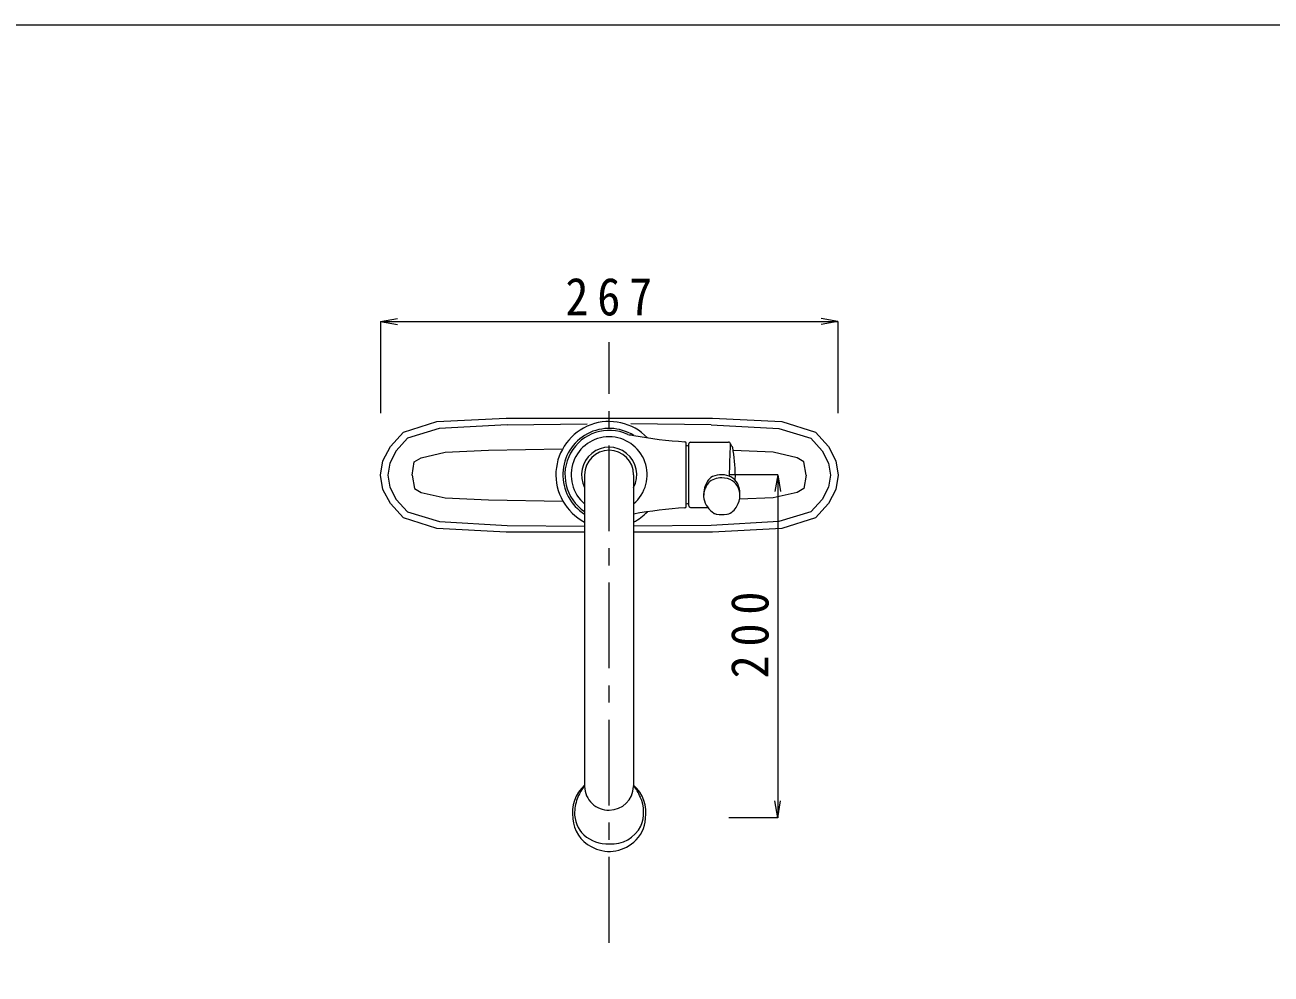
# Model space of a CAD drawing. Units: millimetres at full size, sheet at 1:10. Extents: x -1392 to 1350, y -947 to 991.
# Drawn here: x -843 to -116, y 438 to 991 of the extents above; entities that cross this region are included whole.
import ezdxf

# ---------------------------------------------------------------- set-up
doc = ezdxf.new("R2010")
doc.units = ezdxf.units.MM
doc.header["$LTSCALE"] = 10
doc.linetypes.add('CHAIN1', pattern=[8, 5, -1, 1, -1])
for name, color, linetype, lineweight in [('0-1_DEFPOINTS', 7, 'CHAIN1', 5), ('0-2', 7, 'Continuous', 5), ('F-0', 7, 'Continuous', 5)]:
    doc.layers.add(name, color=color, linetype=linetype, lineweight=lineweight)
doc.styles.add('ＭＳ ゴシック', font='')
doc.styles.get('ＭＳ ゴシック').set_extended_font_data('MS Gothic')

msp = doc.modelspace()

# ---------------------------------------------------------------- linework, layer by layer
at = {"layer": '0-1_DEFPOINTS'}
msp.add_line((-501.77, 455.9), (-501.77, 806.21), dxfattribs=at)
at = {"layer": '0-2'}
for p, q in [((-635.1, 818.09), (-625.25, 819.83)), ((-635.1, 818.09), (-625.25, 816.35)), ((-635.1, 818.09), (-635.1, 764.78)), ((-368.27, 818.09), (-378.12, 819.83)), ((-368.27, 818.09), (-378.12, 816.35)), ((-561.32, 757.95), (-600.83, 755.7)), ((-561.32, 757.95), (-514.5, 758.46)), ((-442.23, 757.95), (-489.04, 758.46)), ((-442.23, 757.95), (-402.71, 755.7)), ((-402.71, 755.7), (-384.2, 750.06)), ((-384.2, 750.06), (-377.59, 742.78)), ((-611.41, 738.74), (-597.49, 741.89)), ((-597.49, 741.89), (-572.1, 743.05)), ((-572.1, 743.05), (-528.92, 743.88)), ((-456.82, 710.25), (-456.82, 747.31)), ((-455.41, 746.52), (-455.41, 711.05)), ((-454.27, 747.83), (-432.21, 747.83)), ((-377.59, 742.78), (-373.81, 735.63)), ((-616.66, 728.59), (-615.42, 736.33)), ((-615.42, 736.33), (-611.41, 738.74)), ((-388.13, 736.33), (-392.13, 738.74)), ((-386.88, 728.59), (-388.13, 736.33)), ((-373.81, 735.63), (-372.61, 728.59)), ((-516.06, 728.78), (-516.06, 546.98)), ((-487.49, 728.78), (-487.49, 546.98)), ((-403.45, 728.78), (-431.89, 728.78)), ((-428.29, 728.51), (-428.5, 725.9)), ((-403.45, 728.78), (-405.19, 718.94)), ((-403.45, 728.78), (-401.72, 718.94)), ((-372.61, 728.59), (-373.81, 721.51)), ((-368.1, 728.59), (-369.5, 720.27)), ((-373.81, 721.51), (-377.59, 714.39)), ((-369.5, 720.27), (-373.89, 711.94)), ((-597.46, 715.33), (-572.12, 714.22)), ((-572.12, 714.22), (-528.77, 713.43)), ((-406.08, 715.33), (-425.63, 714.47)), ((-377.59, 714.39), (-384.2, 707.12)), ((-454.28, 709.74), (-444.24, 709.74)), ((-384.2, 707.12), (-402.75, 701.48)), ((-373.89, 711.94), (-381.4, 703.62)), ((-600.79, 701.48), (-561.24, 699.26)), ((-561.24, 699.26), (-516.01, 698.83)), ((-442.3, 699.26), (-487.54, 698.83)), ((-402.75, 701.48), (-442.3, 699.26)), ((-381.4, 703.62), (-400.96, 697.4)), ((-516.01, 695.3), (-561.78, 695.3)), ((-441.41, 695.3), (-487.54, 695.3)), ((-400.96, 697.4), (-441.41, 695.3)), ((-403.45, 528.78), (-405.19, 538.63)), ((-403.45, 528.78), (-401.72, 538.63))]:
    msp.add_line(p, q, dxfattribs=at)
for points in [[(-635.1, 818.09), (-368.27, 818.09), (-368.27, 764.78)], [(-561.78, 695.3), (-602.23, 697.4), (-621.8, 703.62), (-629.3, 711.94), (-633.7, 720.27), (-635.1, 728.59), (-633.7, 736.91), (-629.3, 745.23), (-621.8, 753.56), (-602.23, 759.78), (-561.78, 761.88)], [(-561.78, 761.88), (-441.41, 761.88), (-400.96, 759.78), (-381.4, 753.56), (-373.89, 745.23), (-369.5, 736.91), (-368.1, 728.59)], [(-600.83, 755.7), (-619.35, 750.06), (-625.96, 742.78), (-629.73, 735.63), (-630.94, 728.59), (-629.73, 721.51), (-625.96, 714.39), (-619.35, 707.12), (-600.79, 701.48)], [(-392.13, 738.74), (-406.06, 741.89), (-429.37, 742.95)], [(-616.66, 728.59), (-615.4, 720.86), (-611.39, 718.45), (-597.46, 715.33)], [(-403.45, 728.78), (-403.45, 528.78), (-431.89, 528.78)], [(-386.88, 728.59), (-388.14, 720.86), (-392.15, 718.45), (-406.08, 715.33)]]:
    msp.add_lwpolyline(points, dxfattribs=at)
for centre, radius, start, end in [((-501.77, 728.78), 31.06, 44.07731, 242.62229), ((-501.77, 728.78), 27.04, 58.02014, 238.10955), ((-501.66, 728.81), 25.88, 65.43459, 236.21008), ((-501.77, 728.78), 22.16, 310.14104, 229.85896), ((-483, 785.67), 34.25, 256.65677, 262.52408), ((-441.76, 1002.28), 254.7, 259.66598, 266.44842), ((-501.77, 728.78), 16.1, 332.51138, 207.48862), ((-501.77, 728.78), 14.28, 0, 180), ((-457.59, 747.31), 0.762, 0, 86.57273), ((-459.08, 726.76), 19.05, 78.88387, 83.19679), ((-454.15, 746.58), 1.25, 95.59647, 182.73562), ((-432.21, 746.56), 1.27, 8.30001, 90.00092), ((-12082.51, 1155.53), 11658.73, 357.89828, 357.99064), ((-428.41, 747.31), 2.61, 192.56891, 231.57105), ((-430.45, 744.63), 0.762, 13.06995, 56.13721), ((-504.11, 730.13), 75.84, 358.78078, 11.16233), ((-437.62, 720.59), 8.13, 118.85966, 149.52442), ((-436.29, 716.28), 12.57, 61.68994, 114.81063), ((-435.8, 718.59), 10.34, 31.08938, 57.96817), ((-431.24, 716.96), 15.46, 149.9522, 187.96026), ((-434.33, 716.31), 12.31, 140.8436, 186.93803), ((-436.56, 716.06), 10.86, 87.34523, 132.38608), ((-435.61, 715.64), 11.28, 58.49066, 92.25576), ((-435.84, 716.93), 10.34, 358.74644, 53.6894), ((-438.83, 717.79), 13.37, 355.34662, 27.33195), ((-432.94, 717.94), 13.96, 192.88809, 236.47112), ((-435.07, 716.1), 9.58, 324.63713, 3.62393), ((-439.92, 436.02), 274.03, 93.68658, 99.9962), ((-501.77, 728.78), 31.06, 297.37771, 315.96912), ((-457.59, 710.25), 0.762, 273.42772, 0), ((-459.08, 730.81), 19.05, 276.80321, 281.11613), ((-454.15, 710.99), 1.25, 177.27196, 264.59735), ((-436.57, 715.88), 10.42, 246.92942, 256.78022), ((-436.07, 791.22), 85.53, 268.06535, 271.96048), ((-433.23, 708.02), 2.27, 272.19699, 279.28115), ((-435.28, 714.29), 8.86, 285.84816, 335.01515), ((-501.95, 531.77), 21.27, 131.56259, 189.49102), ((-483.29, 524.31), 40.24, 144.5397, 155.74205), ((-502.14, 547.16), 13.92, 180.76227, 271.9879), ((-501.66, 547.42), 14.18, 270.00847, 358.17984), ((-501.6, 531.77), 21.27, 350.49515, 48.43999), ((-515.7, 526.98), 35, 23.3345, 36.26664), ((-496.95, 531.12), 25, 157.11331, 177.77056), ((-502.95, 531.93), 21.32, 337.86406, 24.68874), ((-504.28, 531.39), 17.66, 177.70995, 225.91527), ((-502.86, 529.68), 20.12, 184.3098, 242.10422), ((-500.49, 533), 19.54, 266.22723, 332.2353), ((-498.85, 528.75), 18.24, 308.90185, 358.44377), ((-502.23, 535.83), 22.34, 230.07189, 271.16791), ((-501.72, 530.79), 21.65, 240.80683, 311.40513)]:
    msp.add_arc(centre, radius, start, end, dxfattribs=at)
at = {"layer": 'F-0'}
msp.add_lwpolyline([(-1391.5, 991.14), (1350.16, 991.14), (1350.16, -947.41), (-1391.5, -947.41)], close=True, dxfattribs=at)

# ---------------------------------------------------------------- texts
at = {"layer": '0-2', "insert": (-527.29, 821.37), "char_height": 21.99, "attachment_point": 7, "style": 'ＭＳ ゴシック'}
msp.add_mtext('\\T1.38;\\W0.9;267', dxfattribs=at)
at = {"layer": '0-2', "insert": (-408.45, 610.03), "char_height": 21.99, "attachment_point": 7, "rotation": 90, "style": 'ＭＳ ゴシック'}
msp.add_mtext('\\T1.38;\\W0.9;200', dxfattribs=at)

doc.saveas('drawing.dxf')
